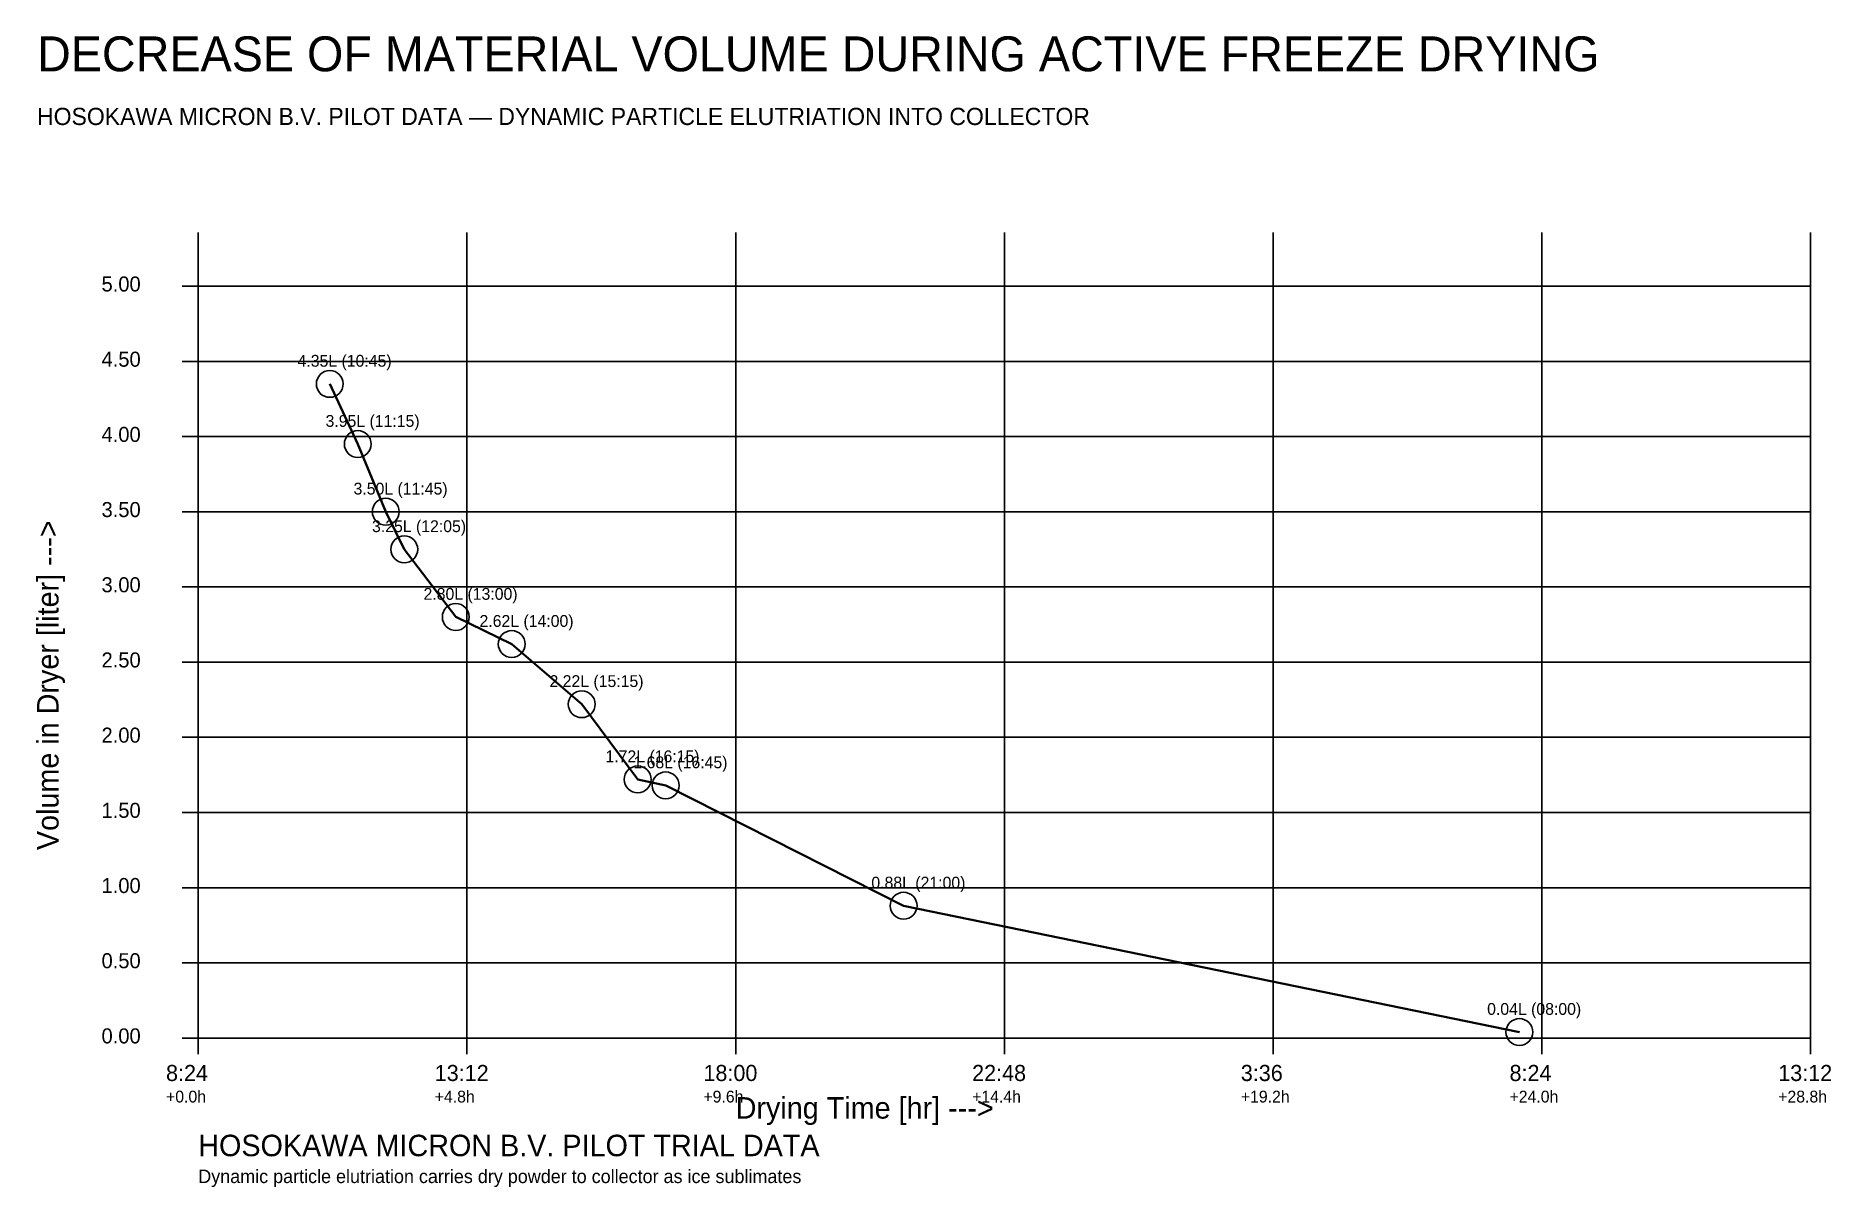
# Model space of a CAD drawing. Header units: metres. Extents: x 30 to 364, y 32 to 247.
import ezdxf

# ---------------------------------------------------------------- set-up
doc = ezdxf.new("R2010")
doc.units = ezdxf.units.M
for name, color, linetype in [('CURVE_VOLUME', 6, 'Continuous'), ('GRID_AXES', 9, 'Continuous'), ('TEXT_PRIMARY', 2, 'Continuous'), ('TEXT_SECONDARY', 8, 'Continuous'), ('TITLE_BLOCK', 7, 'Continuous')]:
    doc.layers.add(name, color=color, linetype=linetype)

msp = doc.modelspace()

# ---------------------------------------------------------------- linework, layer by layer
at = {"layer": 'CURVE_VOLUME', "lineweight": 40}
msp.add_lwpolyline([(84.479245, 181.8), (89.687595, 170.6), (94.895945, 158), (98.333456, 151), (107.91682, 138.4), (118.33352, 133.36), (131.354395, 122.16), (141.771095, 108.16), (146.979445, 107.04), (191.25042, 84.64), (305.83412, 61.12)], dxfattribs=at)
at = {"layer": 'CURVE_VOLUME', "lineweight": 30}
for centre in [(84.479245, 181.8), (89.687595, 170.6), (94.895945, 158), (98.333456, 151), (107.91682, 138.4), (118.33352, 133.36), (131.354395, 122.16), (141.771095, 108.16), (146.979445, 107.04), (191.25042, 84.64), (305.83412, 61.12)]:
    msp.add_circle(centre, 2.5, dxfattribs=at)
at = {"layer": 'GRID_AXES', "lineweight": 25}
for q in [(60, 210), (360, 60)]:
    msp.add_line((60, 60), q, dxfattribs=at)
at = {"layer": 'GRID_AXES'}
for p, q in [((60, 60), (60, 210)), ((110, 60), (110, 210)), ((160, 60), (160, 210)), ((210, 60), (210, 210)), ((260, 60), (260, 210)), ((310, 60), (310, 210)), ((360, 60), (360, 210)), ((57, 200), (60, 200)), ((60, 200), (360, 200)), ((57, 186), (60, 186)), ((60, 186), (360, 186)), ((57, 172), (60, 172)), ((60, 172), (360, 172)), ((57, 158), (60, 158)), ((60, 158), (360, 158)), ((57, 144), (60, 144)), ((60, 144), (360, 144)), ((57, 130), (60, 130)), ((60, 130), (360, 130)), ((57, 116), (60, 116)), ((60, 116), (360, 116)), ((57, 102), (60, 102)), ((60, 102), (360, 102)), ((57, 88), (60, 88)), ((60, 88), (360, 88)), ((57, 74), (60, 74)), ((60, 74), (360, 74)), ((57, 60), (60, 60)), ((60, 60), (360, 60)), ((60, 57), (60, 60)), ((110, 57), (110, 60)), ((160, 57), (160, 60)), ((210, 57), (210, 60)), ((260, 57), (260, 60)), ((310, 57), (310, 60)), ((360, 57), (360, 60))]:
    msp.add_line(p, q, dxfattribs=at)

# ---------------------------------------------------------------- texts
at = {"layer": 'TEXT_PRIMARY'}
for s, height, p in [('4.35L (10:45)', 2.2, (78.479245, 185)), ('3.95L (11:15)', 2.2, (83.687595, 173.8)), ('3.50L (11:45)', 2.2, (88.895945, 161.2)), ('3.25L (12:05)', 2.2, (92.333456, 154.2)), ('2.80L (13:00)', 2.2, (101.91682, 141.6)), ('2.62L (14:00)', 2.2, (112.33352, 136.56)), ('2.22L (15:15)', 2.2, (125.354395, 125.36)), ('1.72L (16:15)', 2.2, (135.771095, 111.36)), ('1.68L (16:45)', 2.2, (140.979445, 110.24)), ('0.88L (21:00)', 2.2, (185.25042, 87.84)), ('0.04L (08:00)', 2.2, (299.83412, 64.32)), ('Drying Time [hr] --->', 4, (160, 45))]:
    msp.add_text(s, height=height, dxfattribs=at).set_placement(p)
msp.add_text('Volume in Dryer [liter] --->', height=4, rotation=90, dxfattribs=at).set_placement((34, 95))
at = {"layer": 'TEXT_SECONDARY'}
for s, height, p in [('HOSOKAWA MICRON B.V. PILOT DATA — DYNAMIC PARTICLE ELUTRIATION INTO COLLECTOR', 3.2, (30, 230)), ('5.00', 2.8, (42, 199)), ('4.50', 2.8, (42, 185)), ('4.00', 2.8, (42, 171)), ('3.50', 2.8, (42, 157)), ('3.00', 2.8, (42, 143)), ('2.50', 2.8, (42, 129)), ('2.00', 2.8, (42, 115)), ('1.50', 2.8, (42, 101)), ('1.00', 2.8, (42, 87)), ('0.50', 2.8, (42, 73)), ('0.00', 2.8, (42, 59)), ('8:24', 3, (54, 52)), ('13:12', 3, (104, 52)), ('18:00', 3, (154, 52)), ('22:48', 3, (204, 52)), ('3:36', 3, (254, 52)), ('8:24', 3, (304, 52)), ('13:12', 3, (354, 52)), ('+0.0h', 2.2, (54, 48)), ('+4.8h', 2.2, (104, 48)), ('+9.6h', 2.2, (154, 48)), ('+14.4h', 2.2, (204, 48)), ('+19.2h', 2.2, (254, 48)), ('+24.0h', 2.2, (304, 48)), ('+28.8h', 2.2, (354, 48)), ('Dynamic particle elutriation carries dry powder to collector as ice sublimates', 2.5, (60, 33))]:
    msp.add_text(s, height=height, dxfattribs=at).set_placement(p)
at = {"layer": 'TITLE_BLOCK'}
for s, height, p in [('DECREASE OF MATERIAL VOLUME DURING ACTIVE FREEZE DRYING', 6.5, (30, 240)), ('HOSOKAWA MICRON B.V. PILOT TRIAL DATA', 4, (60, 38))]:
    msp.add_text(s, height=height, dxfattribs=at).set_placement(p)

doc.saveas('drawing.dxf')
